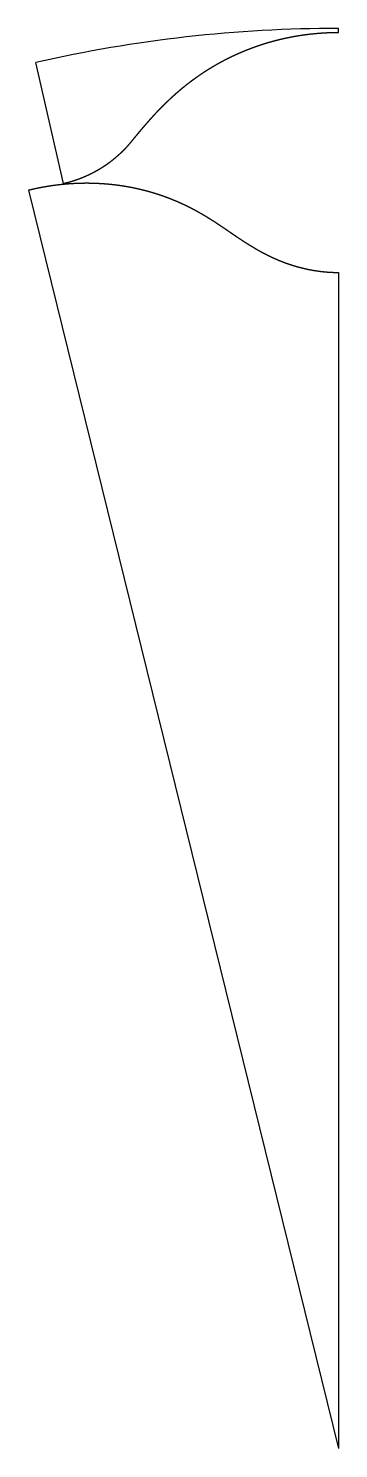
# Model space of a CAD drawing. Header units: metres. Extents: x -7.8 to 0, y 0 to 35.5.
import ezdxf

# ---------------------------------------------------------------- set-up
doc = ezdxf.new("R2010")
doc.units = ezdxf.units.M
doc.layers.add('Cycoidal Disk', color=1, linetype='Continuous')
doc.layers.add('Non-Pinwheel', color=2, linetype='Continuous')

msp = doc.modelspace()

# ---------------------------------------------------------------- linework, layer by layer
at = {"layer": 'Cycoidal Disk'}
for p in [(-7.754, 31.459), (0, 29.4)]:
    msp.add_line(p, (0, 0), dxfattribs=at)
msp.add_spline([(-7.754, 31.459), (-7.738, 31.462), (-7.729, 31.465), (-7.72, 31.467), (-7.712, 31.469), (-7.703, 31.471), (-7.694, 31.473), (-7.686, 31.475), (-7.677, 31.477), (-7.668, 31.479), (-7.66, 31.481), (-7.651, 31.483), (-7.642, 31.485), (-7.634, 31.487), (-7.625, 31.489), (-7.616, 31.491), (-7.607, 31.493), (-7.599, 31.495), (-7.59, 31.497), (-7.581, 31.498), (-7.573, 31.5), (-7.564, 31.502), (-7.555, 31.504), (-7.547, 31.506), (-7.538, 31.508), (-7.529, 31.509), (-7.52, 31.511), (-7.512, 31.513), (-7.503, 31.515), (-7.494, 31.517), (-7.486, 31.518), (-7.477, 31.52), (-7.468, 31.522), (-7.459, 31.523), (-7.451, 31.525), (-7.442, 31.527), (-7.433, 31.528), (-7.424, 31.53), (-7.416, 31.532), (-7.407, 31.533), (-7.398, 31.535), (-7.389, 31.537), (-7.381, 31.538), (-7.372, 31.54), (-7.363, 31.541), (-7.355, 31.543), (-7.346, 31.544), (-7.337, 31.546), (-7.328, 31.548), (-7.32, 31.549), (-7.311, 31.55), (-7.302, 31.552), (-7.293, 31.553), (-7.285, 31.555), (-7.276, 31.556), (-7.267, 31.558), (-7.258, 31.559), (-7.25, 31.561), (-7.241, 31.562), (-7.232, 31.563), (-7.223, 31.565), (-7.214, 31.566), (-7.206, 31.567), (-7.197, 31.569), (-7.188, 31.57), (-7.179, 31.571), (-7.171, 31.573), (-7.162, 31.574), (-7.153, 31.575), (-7.144, 31.576), (-7.136, 31.578), (-7.127, 31.579), (-7.118, 31.58), (-7.109, 31.581), (-7.101, 31.582), (-7.092, 31.583), (-7.083, 31.585), (-7.074, 31.586), (-7.066, 31.587), (-7.057, 31.588), (-7.048, 31.589), (-7.039, 31.59), (-7.031, 31.591), (-7.022, 31.592), (-7.013, 31.593), (-7.004, 31.594), (-6.996, 31.595), (-6.987, 31.596), (-6.978, 31.597), (-6.969, 31.598), (-6.961, 31.599), (-6.952, 31.6), (-6.943, 31.601), (-6.934, 31.602), (-6.926, 31.603), (-6.917, 31.604), (-6.908, 31.605), (-6.899, 31.606), (-6.891, 31.607), (-6.882, 31.608), (-6.873, 31.608), (-6.865, 31.609), (-6.856, 31.61), (-6.847, 31.611), (-6.838, 31.612), (-6.83, 31.612), (-6.821, 31.613), (-6.812, 31.614), (-6.803, 31.615), (-6.795, 31.615), (-6.786, 31.616), (-6.777, 31.617), (-6.769, 31.617), (-6.76, 31.618), (-6.751, 31.619), (-6.742, 31.619), (-6.734, 31.62), (-6.725, 31.621), (-6.716, 31.621), (-6.708, 31.622), (-6.699, 31.622), (-6.69, 31.623), (-6.682, 31.624), (-6.673, 31.624), (-6.664, 31.625), (-6.655, 31.625), (-6.647, 31.626), (-6.638, 31.626), (-6.629, 31.627), (-6.621, 31.627), (-6.612, 31.628), (-6.603, 31.628), (-6.595, 31.628), (-6.586, 31.629), (-6.577, 31.629), (-6.569, 31.63), (-6.56, 31.63), (-6.551, 31.63), (-6.543, 31.631), (-6.534, 31.631), (-6.525, 31.631), (-6.517, 31.632), (-6.508, 31.632), (-6.5, 31.632), (-6.491, 31.633), (-6.482, 31.633), (-6.474, 31.633), (-6.465, 31.633), (-6.456, 31.634), (-6.448, 31.634), (-6.439, 31.634), (-6.431, 31.634), (-6.422, 31.634), (-6.413, 31.635), (-6.405, 31.635), (-6.396, 31.635), (-6.388, 31.635), (-6.379, 31.635), (-6.37, 31.635), (-6.362, 31.635), (-6.353, 31.635), (-6.345, 31.636), (-6.336, 31.636), (-6.328, 31.636), (-6.319, 31.636), (-6.31, 31.636), (-6.302, 31.636), (-6.293, 31.636), (-6.285, 31.636), (-6.276, 31.636), (-6.268, 31.636), (-6.259, 31.636), (-6.251, 31.636), (-6.242, 31.635), (-6.234, 31.635), (-6.225, 31.635), (-6.217, 31.635), (-6.208, 31.635), (-6.2, 31.635), (-6.191, 31.635), (-6.183, 31.635), (-6.174, 31.634), (-6.166, 31.634), (-6.157, 31.634), (-6.149, 31.634), (-6.14, 31.634), (-6.132, 31.633), (-6.123, 31.633), (-6.115, 31.633), (-6.107, 31.633), (-6.098, 31.632), (-6.09, 31.632), (-6.081, 31.632), (-6.073, 31.631), (-6.064, 31.631), (-6.056, 31.631), (-6.048, 31.63), (-6.039, 31.63), (-6.031, 31.63), (-6.022, 31.629), (-6.014, 31.629), (-6.006, 31.628), (-5.997, 31.628), (-5.989, 31.628), (-5.981, 31.627), (-5.972, 31.627), (-5.964, 31.626), (-5.956, 31.626), (-5.947, 31.625), (-5.939, 31.625), (-5.931, 31.624), (-5.922, 31.624), (-5.914, 31.623), (-5.906, 31.623), (-5.897, 31.622), (-5.889, 31.622), (-5.881, 31.621), (-5.872, 31.62), (-5.864, 31.62), (-5.856, 31.619), (-5.848, 31.618), (-5.839, 31.618), (-5.831, 31.617), (-5.823, 31.617), (-5.815, 31.616), (-5.806, 31.615), (-5.798, 31.615), (-5.79, 31.614), (-5.782, 31.613), (-5.774, 31.612), (-5.765, 31.612), (-5.757, 31.611), (-5.749, 31.61), (-5.741, 31.609), (-5.733, 31.609), (-5.724, 31.608), (-5.716, 31.607), (-5.708, 31.606), (-5.7, 31.605), (-5.692, 31.604), (-5.684, 31.604), (-5.676, 31.603), (-5.667, 31.602), (-5.659, 31.601), (-5.651, 31.6), (-5.643, 31.599), (-5.635, 31.598), (-5.627, 31.597), (-5.619, 31.596), (-5.611, 31.596), (-5.603, 31.595), (-5.595, 31.594), (-5.587, 31.593), (-5.579, 31.592), (-5.571, 31.591), (-5.563, 31.59), (-5.555, 31.589), (-5.547, 31.588), (-5.539, 31.587), (-5.531, 31.586), (-5.523, 31.584), (-5.515, 31.583), (-5.507, 31.582), (-5.499, 31.581), (-5.491, 31.58), (-5.483, 31.579), (-5.475, 31.578), (-5.467, 31.577), (-5.459, 31.576), (-5.451, 31.575), (-5.443, 31.573), (-5.435, 31.572), (-5.427, 31.571), (-5.42, 31.57), (-5.412, 31.569), (-5.404, 31.567), (-5.396, 31.566), (-5.388, 31.565), (-5.38, 31.564), (-5.372, 31.563), (-5.365, 31.561), (-5.357, 31.56), (-5.349, 31.559), (-5.341, 31.557), (-5.333, 31.556), (-5.326, 31.555), (-5.318, 31.554), (-5.31, 31.552), (-5.302, 31.551), (-5.295, 31.55), (-5.287, 31.548), (-5.279, 31.547), (-5.271, 31.545), (-5.264, 31.544), (-5.256, 31.543), (-5.248, 31.541), (-5.241, 31.54), (-5.233, 31.538), (-5.225, 31.537), (-5.218, 31.536), (-5.21, 31.534), (-5.202, 31.533), (-5.195, 31.531), (-5.187, 31.53), (-5.179, 31.528), (-5.172, 31.527), (-5.164, 31.525), (-5.157, 31.524), (-5.149, 31.522), (-5.141, 31.521), (-5.134, 31.519), (-5.126, 31.518), (-5.119, 31.516), (-5.111, 31.515), (-5.104, 31.513), (-5.096, 31.511), (-5.089, 31.51), (-5.081, 31.508), (-5.074, 31.507), (-5.066, 31.505), (-5.059, 31.503), (-5.051, 31.502), (-5.044, 31.5), (-5.036, 31.498), (-5.029, 31.497), (-5.021, 31.495), (-5.014, 31.493), (-5.007, 31.492), (-4.999, 31.49), (-4.992, 31.488), (-4.984, 31.487), (-4.977, 31.485), (-4.97, 31.483), (-4.962, 31.482), (-4.955, 31.48), (-4.948, 31.478), (-4.94, 31.476), (-4.933, 31.475), (-4.926, 31.473), (-4.918, 31.471), (-4.911, 31.469), (-4.904, 31.467), (-4.897, 31.466), (-4.889, 31.464), (-4.882, 31.462), (-4.875, 31.46), (-4.868, 31.458), (-4.86, 31.456), (-4.853, 31.455), (-4.846, 31.453), (-4.839, 31.451), (-4.832, 31.449), (-4.824, 31.447), (-4.817, 31.445), (-4.81, 31.443), (-4.803, 31.441), (-4.796, 31.44), (-4.789, 31.438), (-4.782, 31.436), (-4.775, 31.434), (-4.768, 31.432), (-4.76, 31.43), (-4.753, 31.428), (-4.746, 31.426), (-4.739, 31.424), (-4.732, 31.422), (-4.725, 31.42), (-4.718, 31.418), (-4.711, 31.416), (-4.704, 31.414), (-4.697, 31.412), (-4.69, 31.41), (-4.683, 31.408), (-4.676, 31.406), (-4.669, 31.404), (-4.662, 31.402), (-4.655, 31.4), (-4.649, 31.398), (-4.642, 31.396), (-4.635, 31.394), (-4.628, 31.392), (-4.621, 31.39), (-4.614, 31.387), (-4.607, 31.385), (-4.6, 31.383), (-4.594, 31.381), (-4.587, 31.379), (-4.58, 31.377), (-4.573, 31.375), (-4.566, 31.373), (-4.56, 31.37), (-4.553, 31.368), (-4.546, 31.366), (-4.539, 31.364), (-4.533, 31.362), (-4.526, 31.36), (-4.519, 31.358), (-4.512, 31.355), (-4.506, 31.353), (-4.499, 31.351), (-4.492, 31.349), (-4.486, 31.347), (-4.479, 31.344), (-4.472, 31.342), (-4.466, 31.34), (-4.459, 31.338), (-4.452, 31.335), (-4.446, 31.333), (-4.439, 31.331), (-4.433, 31.329), (-4.426, 31.326), (-4.42, 31.324), (-4.413, 31.322), (-4.406, 31.32), (-4.4, 31.317), (-4.393, 31.315), (-4.387, 31.313), (-4.38, 31.31), (-4.374, 31.308), (-4.367, 31.306), (-4.361, 31.303), (-4.354, 31.301), (-4.348, 31.299), (-4.342, 31.297), (-4.335, 31.294), (-4.329, 31.292), (-4.322, 31.289), (-4.316, 31.287), (-4.31, 31.285), (-4.303, 31.282), (-4.297, 31.28), (-4.29, 31.278), (-4.284, 31.275), (-4.278, 31.273), (-4.271, 31.271), (-4.265, 31.268), (-4.259, 31.266), (-4.253, 31.263), (-4.246, 31.261), (-4.24, 31.259), (-4.234, 31.256), (-4.227, 31.254), (-4.221, 31.251), (-4.215, 31.249), (-4.209, 31.246), (-4.203, 31.244), (-4.196, 31.242), (-4.19, 31.239), (-4.184, 31.237), (-4.178, 31.234), (-4.172, 31.232), (-4.166, 31.229), (-4.159, 31.227), (-4.153, 31.224), (-4.147, 31.222), (-4.141, 31.219), (-4.135, 31.217), (-4.129, 31.214), (-4.123, 31.212), (-4.117, 31.209), (-4.111, 31.207), (-4.105, 31.204), (-4.099, 31.202), (-4.093, 31.199), (-4.087, 31.197), (-4.081, 31.194), (-4.075, 31.192), (-4.069, 31.189), (-4.063, 31.187), (-4.057, 31.184), (-4.051, 31.182), (-4.045, 31.179), (-4.039, 31.176), (-4.033, 31.174), (-4.027, 31.171), (-4.021, 31.169), (-4.015, 31.166), (-4.009, 31.164), (-4.003, 31.161), (-3.998, 31.159), (-3.992, 31.156), (-3.986, 31.153), (-3.98, 31.151), (-3.974, 31.148), (-3.968, 31.146), (-3.963, 31.143), (-3.957, 31.14), (-3.951, 31.138), (-3.945, 31.135), (-3.94, 31.133), (-3.934, 31.13), (-3.928, 31.127), (-3.922, 31.125), (-3.917, 31.122), (-3.911, 31.119), (-3.905, 31.117), (-3.9, 31.114), (-3.894, 31.112), (-3.888, 31.109), (-3.883, 31.106), (-3.877, 31.104), (-3.871, 31.101), (-3.866, 31.098), (-3.86, 31.096), (-3.854, 31.093), (-3.849, 31.09), (-3.843, 31.088), (-3.838, 31.085), (-3.832, 31.082), (-3.826, 31.08), (-3.821, 31.077), (-3.815, 31.074), (-3.81, 31.072), (-3.804, 31.069), (-3.799, 31.066), (-3.793, 31.064), (-3.788, 31.061), (-3.782, 31.058), (-3.777, 31.055), (-3.771, 31.053), (-3.766, 31.05), (-3.76, 31.047), (-3.755, 31.045), (-3.75, 31.042), (-3.744, 31.039), (-3.739, 31.037), (-3.733, 31.034), (-3.728, 31.031), (-3.723, 31.028), (-3.717, 31.026), (-3.712, 31.023), (-3.706, 31.02), (-3.701, 31.017), (-3.696, 31.015), (-3.69, 31.012), (-3.685, 31.009), (-3.68, 31.006), (-3.674, 31.004), (-3.669, 31.001), (-3.664, 30.998), (-3.659, 30.995), (-3.653, 30.993), (-3.648, 30.99), (-3.643, 30.987), (-3.638, 30.984), (-3.632, 30.982), (-3.627, 30.979), (-3.622, 30.976), (-3.617, 30.973), (-3.611, 30.971), (-3.606, 30.968), (-3.601, 30.965), (-3.596, 30.962), (-3.591, 30.959), (-3.586, 30.957), (-3.58, 30.954), (-3.575, 30.951), (-3.57, 30.948), (-3.565, 30.945), (-3.56, 30.943), (-3.555, 30.94), (-3.55, 30.937), (-3.544, 30.934), (-3.539, 30.931), (-3.534, 30.929), (-3.529, 30.926), (-3.524, 30.923), (-3.519, 30.92), (-3.514, 30.917), (-3.509, 30.915), (-3.504, 30.912), (-3.499, 30.909), (-3.494, 30.906), (-3.489, 30.903), (-3.484, 30.9), (-3.479, 30.898), (-3.474, 30.895), (-3.469, 30.892), (-3.464, 30.889), (-3.459, 30.886), (-3.454, 30.883), (-3.449, 30.881), (-3.444, 30.878), (-3.439, 30.875), (-3.434, 30.872), (-3.429, 30.869), (-3.424, 30.866), (-3.419, 30.864), (-3.414, 30.861), (-3.409, 30.858), (-3.405, 30.855), (-3.4, 30.852), (-3.395, 30.849), (-3.39, 30.846), (-3.385, 30.843), (-3.38, 30.841), (-3.375, 30.838), (-3.37, 30.835), (-3.366, 30.832), (-3.361, 30.829), (-3.356, 30.826), (-3.351, 30.823), (-3.346, 30.82), (-3.341, 30.818), (-3.336, 30.815), (-3.332, 30.812), (-3.327, 30.809), (-3.322, 30.806), (-3.317, 30.803), (-3.312, 30.8), (-3.308, 30.797), (-3.303, 30.794), (-3.298, 30.791), (-3.293, 30.789), (-3.289, 30.786), (-3.284, 30.783), (-3.279, 30.78), (-3.274, 30.777), (-3.269, 30.774), (-3.265, 30.771), (-3.26, 30.768), (-3.255, 30.765), (-3.25, 30.762), (-3.246, 30.759), (-3.241, 30.756), (-3.236, 30.754), (-3.232, 30.751), (-3.227, 30.748), (-3.222, 30.745), (-3.217, 30.742), (-3.213, 30.739), (-3.208, 30.736), (-3.203, 30.733), (-3.199, 30.73), (-3.194, 30.727), (-3.189, 30.724), (-3.184, 30.721), (-3.18, 30.718), (-3.175, 30.715), (-3.17, 30.712), (-3.166, 30.709), (-3.161, 30.706), (-3.156, 30.703), (-3.152, 30.7), (-3.147, 30.697), (-3.142, 30.694), (-3.138, 30.691), (-3.133, 30.688), (-3.128, 30.685), (-3.124, 30.682), (-3.119, 30.679), (-3.114, 30.676), (-3.11, 30.673), (-3.105, 30.67), (-3.1, 30.667), (-3.096, 30.664), (-3.091, 30.661), (-3.086, 30.658), (-3.082, 30.655), (-3.077, 30.652), (-3.072, 30.649), (-3.068, 30.646), (-3.063, 30.643), (-3.058, 30.64), (-3.054, 30.637), (-3.049, 30.634), (-3.045, 30.631), (-3.04, 30.628), (-3.035, 30.625), (-3.031, 30.622), (-3.026, 30.618), (-3.021, 30.615), (-3.017, 30.612), (-3.012, 30.609), (-3.007, 30.606), (-3.003, 30.603), (-2.998, 30.6), (-2.993, 30.597), (-2.989, 30.594), (-2.984, 30.591), (-2.979, 30.588), (-2.975, 30.584), (-2.97, 30.581), (-2.965, 30.578), (-2.961, 30.575), (-2.956, 30.572), (-2.951, 30.569), (-2.946, 30.566), (-2.942, 30.562), (-2.937, 30.559), (-2.932, 30.556), (-2.928, 30.553), (-2.923, 30.55), (-2.918, 30.547), (-2.914, 30.543), (-2.909, 30.54), (-2.904, 30.537), (-2.899, 30.534), (-2.895, 30.531), (-2.89, 30.527), (-2.885, 30.524), (-2.88, 30.521), (-2.876, 30.518), (-2.871, 30.515), (-2.866, 30.511), (-2.861, 30.508), (-2.857, 30.505), (-2.852, 30.502), (-2.847, 30.498), (-2.842, 30.495), (-2.837, 30.492), (-2.833, 30.489), (-2.828, 30.485), (-2.823, 30.482), (-2.818, 30.479), (-2.813, 30.475), (-2.808, 30.472), (-2.804, 30.469), (-2.799, 30.465), (-2.794, 30.462), (-2.789, 30.459), (-2.784, 30.455), (-2.779, 30.452), (-2.774, 30.449), (-2.769, 30.445), (-2.764, 30.442), (-2.759, 30.439), (-2.754, 30.435), (-2.749, 30.432), (-2.745, 30.429), (-2.74, 30.425), (-2.735, 30.422), (-2.73, 30.418), (-2.725, 30.415), (-2.719, 30.411), (-2.714, 30.408), (-2.709, 30.404), (-2.704, 30.401), (-2.699, 30.398), (-2.694, 30.394), (-2.689, 30.391), (-2.684, 30.387), (-2.679, 30.384), (-2.674, 30.38), (-2.668, 30.377), (-2.663, 30.373), (-2.658, 30.369), (-2.653, 30.366), (-2.648, 30.362), (-2.642, 30.359), (-2.637, 30.355), (-2.632, 30.352), (-2.627, 30.348), (-2.621, 30.344), (-2.616, 30.341), (-2.611, 30.337), (-2.605, 30.334), (-2.6, 30.33), (-2.595, 30.326), (-2.589, 30.323), (-2.584, 30.319), (-2.578, 30.315), (-2.573, 30.312), (-2.567, 30.308), (-2.562, 30.304), (-2.556, 30.3), (-2.551, 30.297), (-2.545, 30.293), (-2.54, 30.289), (-2.534, 30.285), (-2.528, 30.282), (-2.523, 30.278), (-2.517, 30.274), (-2.511, 30.27), (-2.506, 30.266), (-2.5, 30.262), (-2.494, 30.259), (-2.488, 30.255), (-2.483, 30.251), (-2.477, 30.247), (-2.471, 30.243), (-2.465, 30.239), (-2.459, 30.235), (-2.453, 30.231), (-2.447, 30.227), (-2.441, 30.223), (-2.435, 30.219), (-2.429, 30.215), (-2.423, 30.211), (-2.417, 30.207), (-2.411, 30.203), (-2.405, 30.199), (-2.398, 30.195), (-2.392, 30.191), (-2.386, 30.187), (-2.38, 30.183), (-2.373, 30.179), (-2.367, 30.175), (-2.361, 30.171), (-2.354, 30.166), (-2.348, 30.162), (-2.341, 30.158), (-2.335, 30.154), (-2.328, 30.15), (-2.322, 30.145), (-2.315, 30.141), (-2.308, 30.137), (-2.302, 30.133), (-2.295, 30.128), (-2.288, 30.124), (-2.281, 30.12), (-2.274, 30.116), (-2.267, 30.111), (-2.261, 30.107), (-2.254, 30.103), (-2.247, 30.098), (-2.24, 30.094), (-2.232, 30.089), (-2.225, 30.085), (-2.218, 30.08), (-2.211, 30.076), (-2.204, 30.072), (-2.196, 30.067), (-2.189, 30.063), (-2.182, 30.058), (-2.174, 30.054), (-2.167, 30.049), (-2.159, 30.045), (-2.152, 30.04), (-2.144, 30.035), (-2.136, 30.031), (-2.129, 30.026), (-2.121, 30.022), (-2.113, 30.017), (-2.105, 30.012), (-2.097, 30.008), (-2.089, 30.003), (-2.081, 29.998), (-2.073, 29.994), (-2.065, 29.989), (-2.057, 29.984), (-2.048, 29.979), (-2.04, 29.975), (-2.032, 29.97), (-2.023, 29.965), (-2.015, 29.96), (-2.006, 29.955), (-1.998, 29.951), (-1.989, 29.946), (-1.981, 29.941), (-1.976, 29.938), (-1.972, 29.936), (-1.967, 29.934), (-1.963, 29.931), (-1.958, 29.929), (-1.954, 29.926), (-1.95, 29.924), (-1.945, 29.921), (-1.941, 29.919), (-1.936, 29.916), (-1.932, 29.914), (-1.927, 29.911), (-1.922, 29.909), (-1.918, 29.907), (-1.913, 29.904), (-1.909, 29.902), (-1.904, 29.899), (-1.899, 29.897), (-1.895, 29.894), (-1.89, 29.892), (-1.885, 29.889), (-1.881, 29.887), (-1.876, 29.884), (-1.871, 29.882), (-1.866, 29.879), (-1.862, 29.877), (-1.857, 29.874), (-1.852, 29.872), (-1.847, 29.869), (-1.842, 29.867), (-1.838, 29.864), (-1.833, 29.862), (-1.828, 29.859), (-1.823, 29.857), (-1.818, 29.854), (-1.813, 29.852), (-1.808, 29.849), (-1.803, 29.847), (-1.798, 29.844), (-1.793, 29.842), (-1.788, 29.839), (-1.783, 29.836), (-1.778, 29.834), (-1.773, 29.831), (-1.768, 29.829), (-1.763, 29.826), (-1.757, 29.824), (-1.752, 29.821), (-1.747, 29.819), (-1.742, 29.816), (-1.737, 29.814), (-1.731, 29.811), (-1.726, 29.809), (-1.721, 29.806), (-1.716, 29.803), (-1.71, 29.801), (-1.705, 29.798), (-1.7, 29.796), (-1.694, 29.793), (-1.689, 29.791), (-1.683, 29.788), (-1.678, 29.786), (-1.672, 29.783), (-1.667, 29.78), (-1.662, 29.778), (-1.656, 29.775), (-1.65, 29.773), (-1.645, 29.77), (-1.639, 29.768), (-1.634, 29.765), (-1.628, 29.763), (-1.623, 29.76), (-1.617, 29.757), (-1.611, 29.755), (-1.606, 29.752), (-1.6, 29.75), (-1.594, 29.747), (-1.588, 29.745), (-1.583, 29.742), (-1.577, 29.74), (-1.571, 29.737), (-1.565, 29.735), (-1.559, 29.732), (-1.553, 29.729), (-1.547, 29.727), (-1.542, 29.724), (-1.536, 29.722), (-1.53, 29.719), (-1.524, 29.717), (-1.518, 29.714), (-1.512, 29.712), (-1.506, 29.709), (-1.499, 29.707), (-1.493, 29.704), (-1.487, 29.701), (-1.481, 29.699), (-1.475, 29.696), (-1.469, 29.694), (-1.463, 29.691), (-1.456, 29.689), (-1.45, 29.686), (-1.444, 29.684), (-1.438, 29.681), (-1.431, 29.679), (-1.425, 29.676), (-1.419, 29.674), (-1.412, 29.671), (-1.406, 29.669), (-1.399, 29.666), (-1.393, 29.664), (-1.387, 29.661), (-1.38, 29.659), (-1.374, 29.656), (-1.367, 29.654), (-1.36, 29.651), (-1.354, 29.649), (-1.347, 29.647), (-1.341, 29.644), (-1.334, 29.642), (-1.327, 29.639), (-1.321, 29.637), (-1.314, 29.634), (-1.307, 29.632), (-1.3, 29.629), (-1.294, 29.627), (-1.287, 29.625), (-1.28, 29.622), (-1.273, 29.62), (-1.266, 29.617), (-1.26, 29.615), (-1.253, 29.613), (-1.246, 29.61), (-1.239, 29.608), (-1.232, 29.605), (-1.225, 29.603), (-1.218, 29.601), (-1.211, 29.598), (-1.204, 29.596), (-1.197, 29.594), (-1.189, 29.591), (-1.182, 29.589), (-1.175, 29.587), (-1.168, 29.584), (-1.161, 29.582), (-1.154, 29.58), (-1.146, 29.578), (-1.139, 29.575), (-1.132, 29.573), (-1.124, 29.571), (-1.117, 29.569), (-1.11, 29.566), (-1.102, 29.564), (-1.095, 29.562), (-1.088, 29.56), (-1.08, 29.557), (-1.073, 29.555), (-1.065, 29.553), (-1.058, 29.551), (-1.05, 29.549), (-1.043, 29.547), (-1.035, 29.544), (-1.027, 29.542), (-1.02, 29.54), (-1.012, 29.538), (-1.005, 29.536), (-0.997, 29.534), (-0.989, 29.532), (-0.981, 29.53), (-0.974, 29.528), (-0.966, 29.526), (-0.958, 29.524), (-0.95, 29.522), (-0.942, 29.52), (-0.935, 29.518), (-0.927, 29.516), (-0.919, 29.514), (-0.911, 29.512), (-0.903, 29.51), (-0.895, 29.508), (-0.887, 29.506), (-0.879, 29.504), (-0.871, 29.502), (-0.863, 29.5), (-0.855, 29.498), (-0.847, 29.496), (-0.839, 29.495), (-0.831, 29.493), (-0.823, 29.491), (-0.814, 29.489), (-0.806, 29.487), (-0.798, 29.486), (-0.79, 29.484), (-0.782, 29.482), (-0.773, 29.48), (-0.765, 29.479), (-0.757, 29.477), (-0.749, 29.475), (-0.74, 29.474), (-0.732, 29.472), (-0.724, 29.47), (-0.715, 29.469), (-0.707, 29.467), (-0.698, 29.465), (-0.69, 29.464), (-0.682, 29.462), (-0.673, 29.461), (-0.665, 29.459), (-0.656, 29.458), (-0.648, 29.456), (-0.639, 29.455), (-0.631, 29.453), (-0.622, 29.452), (-0.613, 29.45), (-0.605, 29.449), (-0.596, 29.448), (-0.588, 29.446), (-0.579, 29.445), (-0.57, 29.444), (-0.562, 29.442), (-0.553, 29.441), (-0.544, 29.44), (-0.536, 29.438), (-0.527, 29.437), (-0.518, 29.436), (-0.509, 29.435), (-0.501, 29.434), (-0.492, 29.432), (-0.483, 29.431), (-0.474, 29.43), (-0.466, 29.429), (-0.457, 29.428), (-0.448, 29.427), (-0.439, 29.426), (-0.43, 29.425), (-0.421, 29.424), (-0.412, 29.423), (-0.404, 29.422), (-0.395, 29.421), (-0.386, 29.42), (-0.377, 29.419), (-0.368, 29.418), (-0.359, 29.417), (-0.35, 29.416), (-0.341, 29.416), (-0.332, 29.415), (-0.323, 29.414), (-0.314, 29.413), (-0.305, 29.412), (-0.296, 29.412), (-0.287, 29.411), (-0.278, 29.41), (-0.269, 29.41), (-0.26, 29.409), (-0.251, 29.408), (-0.242, 29.408), (-0.233, 29.407), (-0.224, 29.407), (-0.215, 29.406), (-0.206, 29.406), (-0.196, 29.405), (-0.187, 29.405), (-0.178, 29.404), (-0.169, 29.404), (-0.16, 29.403), (-0.151, 29.403), (-0.142, 29.403), (-0.133, 29.402), (-0.124, 29.402), (-0.114, 29.402), (-0.105, 29.401), (-0.096, 29.401), (-0.087, 29.401), (-0.078, 29.401), (-0.069, 29.401), (-0.06, 29.4), (-0.051, 29.4), (-0.041, 29.4), (-0.032, 29.4), (-0.023, 29.4), (-0.014, 29.4), (0, 29.4)], degree=3, dxfattribs=at)
at = {"layer": 'Non-Pinwheel'}
for p, q in [((0, 35.4), (0, 35.5)), ((-6.876, 31.625), (-7.566, 34.648))]:
    msp.add_line(p, q, dxfattribs=at)
msp.add_arc((0, 1.5), 34, 90, 102.8571, dxfattribs=at)
msp.add_spline([(-6.876, 31.625), (-6.866, 31.628), (-6.861, 31.629), (-6.856, 31.63), (-6.85, 31.631), (-6.845, 31.632), (-6.84, 31.634), (-6.835, 31.635), (-6.83, 31.636), (-6.825, 31.637), (-6.82, 31.639), (-6.815, 31.64), (-6.81, 31.641), (-6.805, 31.642), (-6.8, 31.644), (-6.795, 31.645), (-6.79, 31.646), (-6.785, 31.648), (-6.78, 31.649), (-6.775, 31.65), (-6.77, 31.652), (-6.765, 31.653), (-6.76, 31.654), (-6.755, 31.656), (-6.75, 31.657), (-6.745, 31.658), (-6.74, 31.66), (-6.735, 31.661), (-6.73, 31.662), (-6.725, 31.664), (-6.72, 31.665), (-6.715, 31.667), (-6.71, 31.668), (-6.705, 31.67), (-6.7, 31.671), (-6.695, 31.672), (-6.69, 31.674), (-6.685, 31.675), (-6.68, 31.677), (-6.675, 31.678), (-6.67, 31.68), (-6.665, 31.681), (-6.66, 31.683), (-6.655, 31.684), (-6.65, 31.686), (-6.645, 31.687), (-6.64, 31.689), (-6.635, 31.69), (-6.63, 31.692), (-6.626, 31.694), (-6.621, 31.695), (-6.616, 31.697), (-6.611, 31.698), (-6.606, 31.7), (-6.601, 31.701), (-6.596, 31.703), (-6.591, 31.705), (-6.587, 31.706), (-6.582, 31.708), (-6.577, 31.709), (-6.572, 31.711), (-6.567, 31.713), (-6.562, 31.714), (-6.558, 31.716), (-6.553, 31.718), (-6.548, 31.719), (-6.543, 31.721), (-6.538, 31.723), (-6.534, 31.724), (-6.529, 31.726), (-6.524, 31.728), (-6.519, 31.73), (-6.514, 31.731), (-6.51, 31.733), (-6.505, 31.735), (-6.5, 31.736), (-6.496, 31.738), (-6.491, 31.74), (-6.486, 31.742), (-6.481, 31.743), (-6.477, 31.745), (-6.472, 31.747), (-6.467, 31.749), (-6.463, 31.75), (-6.458, 31.752), (-6.451, 31.755), (-6.444, 31.758), (-6.437, 31.76), (-6.43, 31.763), (-6.423, 31.766), (-6.416, 31.769), (-6.409, 31.771), (-6.402, 31.774), (-6.396, 31.777), (-6.389, 31.78), (-6.382, 31.782), (-6.375, 31.785), (-6.368, 31.788), (-6.362, 31.791), (-6.355, 31.794), (-6.348, 31.797), (-6.341, 31.8), (-6.335, 31.802), (-6.328, 31.805), (-6.321, 31.808), (-6.315, 31.811), (-6.308, 31.814), (-6.302, 31.817), (-6.295, 31.82), (-6.289, 31.823), (-6.282, 31.826), (-6.276, 31.829), (-6.269, 31.832), (-6.263, 31.835), (-6.256, 31.838), (-6.25, 31.841), (-6.243, 31.844), (-6.237, 31.847), (-6.231, 31.85), (-6.224, 31.853), (-6.218, 31.856), (-6.212, 31.859), (-6.205, 31.862), (-6.199, 31.865), (-6.193, 31.868), (-6.187, 31.871), (-6.181, 31.874), (-6.174, 31.877), (-6.168, 31.88), (-6.162, 31.883), (-6.156, 31.887), (-6.15, 31.89), (-6.144, 31.893), (-6.138, 31.896), (-6.132, 31.899), (-6.126, 31.902), (-6.12, 31.905), (-6.114, 31.908), (-6.108, 31.912), (-6.102, 31.915), (-6.097, 31.918), (-6.091, 31.921), (-6.085, 31.924), (-6.079, 31.927), (-6.073, 31.93), (-6.068, 31.934), (-6.062, 31.937), (-6.056, 31.94), (-6.05, 31.943), (-6.045, 31.946), (-6.039, 31.949), (-6.034, 31.953), (-6.028, 31.956), (-6.022, 31.959), (-6.017, 31.962), (-6.011, 31.965), (-6.006, 31.969), (-6, 31.972), (-5.995, 31.975), (-5.99, 31.978), (-5.984, 31.981), (-5.979, 31.985), (-5.973, 31.988), (-5.968, 31.991), (-5.963, 31.994), (-5.958, 31.997), (-5.952, 32), (-5.947, 32.004), (-5.942, 32.007), (-5.937, 32.01), (-5.932, 32.013), (-5.926, 32.016), (-5.921, 32.02), (-5.916, 32.023), (-5.911, 32.026), (-5.906, 32.029), (-5.901, 32.032), (-5.896, 32.036), (-5.891, 32.039), (-5.886, 32.042), (-5.881, 32.045), (-5.876, 32.048), (-5.872, 32.051), (-5.867, 32.055), (-5.862, 32.058), (-5.857, 32.061), (-5.852, 32.064), (-5.848, 32.067), (-5.843, 32.07), (-5.838, 32.074), (-5.833, 32.077), (-5.829, 32.08), (-5.824, 32.083), (-5.819, 32.086), (-5.815, 32.089), (-5.81, 32.092), (-5.806, 32.096), (-5.801, 32.099), (-5.797, 32.102), (-5.792, 32.105), (-5.788, 32.108), (-5.783, 32.111), (-5.779, 32.114), (-5.775, 32.117), (-5.77, 32.12), (-5.766, 32.124), (-5.762, 32.127), (-5.757, 32.13), (-5.753, 32.133), (-5.749, 32.136), (-5.744, 32.139), (-5.74, 32.142), (-5.736, 32.145), (-5.732, 32.148), (-5.728, 32.151), (-5.724, 32.154), (-5.72, 32.157), (-5.715, 32.16), (-5.711, 32.163), (-5.707, 32.166), (-5.703, 32.169), (-5.697, 32.174), (-5.691, 32.178), (-5.686, 32.183), (-5.68, 32.187), (-5.674, 32.192), (-5.668, 32.196), (-5.663, 32.2), (-5.657, 32.205), (-5.651, 32.209), (-5.646, 32.214), (-5.64, 32.218), (-5.635, 32.222), (-5.629, 32.227), (-5.624, 32.231), (-5.619, 32.235), (-5.614, 32.239), (-5.608, 32.244), (-5.603, 32.248), (-5.598, 32.252), (-5.593, 32.256), (-5.588, 32.261), (-5.583, 32.265), (-5.578, 32.269), (-5.573, 32.273), (-5.568, 32.277), (-5.563, 32.281), (-5.558, 32.285), (-5.554, 32.289), (-5.549, 32.293), (-5.544, 32.297), (-5.54, 32.301), (-5.535, 32.305), (-5.531, 32.309), (-5.526, 32.313), (-5.522, 32.317), (-5.517, 32.321), (-5.513, 32.325), (-5.509, 32.328), (-5.504, 32.332), (-5.5, 32.336), (-5.496, 32.34), (-5.492, 32.344), (-5.487, 32.347), (-5.483, 32.351), (-5.479, 32.355), (-5.475, 32.358), (-5.471, 32.362), (-5.467, 32.366), (-5.463, 32.369), (-5.46, 32.373), (-5.456, 32.376), (-5.452, 32.38), (-5.448, 32.384), (-5.444, 32.387), (-5.441, 32.39), (-5.437, 32.394), (-5.432, 32.399), (-5.426, 32.404), (-5.421, 32.409), (-5.416, 32.414), (-5.411, 32.419), (-5.406, 32.424), (-5.401, 32.429), (-5.396, 32.434), (-5.391, 32.438), (-5.386, 32.443), (-5.381, 32.448), (-5.377, 32.452), (-5.372, 32.457), (-5.368, 32.461), (-5.363, 32.466), (-5.359, 32.47), (-5.355, 32.475), (-5.351, 32.479), (-5.346, 32.483), (-5.342, 32.487), (-5.338, 32.492), (-5.334, 32.496), (-5.33, 32.5), (-5.327, 32.504), (-5.323, 32.508), (-5.319, 32.512), (-5.315, 32.515), (-5.312, 32.519), (-5.308, 32.523), (-5.305, 32.527), (-5.301, 32.53), (-5.296, 32.536), (-5.291, 32.541), (-5.287, 32.546), (-5.282, 32.551), (-5.277, 32.556), (-5.273, 32.561), (-5.268, 32.566), (-5.264, 32.571), (-5.26, 32.575), (-5.256, 32.58), (-5.252, 32.584), (-5.248, 32.589), (-5.245, 32.593), (-5.241, 32.597), (-5.237, 32.601), (-5.234, 32.605), (-5.231, 32.609), (-5.226, 32.614), (-5.221, 32.619), (-5.217, 32.624), (-5.213, 32.629), (-5.209, 32.634), (-5.205, 32.639), (-5.201, 32.643), (-5.198, 32.647), (-5.194, 32.651), (-5.19, 32.657), (-5.185, 32.662), (-5.181, 32.667), (-5.178, 32.671), (-5.174, 32.675), (-5.17, 32.68), (-5.166, 32.685), (-5.162, 32.69), (-5.158, 32.695), (-5.153, 32.701), (-5.148, 32.707), (-5.142, 32.714), (-5.137, 32.721), (-5.131, 32.728), (-5.125, 32.735), (-5.12, 32.742), (-5.114, 32.749), (-5.109, 32.755), (-5.103, 32.762), (-5.098, 32.769), (-5.092, 32.776), (-5.087, 32.782), (-5.082, 32.789), (-5.076, 32.795), (-5.071, 32.802), (-5.065, 32.809), (-5.06, 32.815), (-5.055, 32.822), (-5.049, 32.828), (-5.044, 32.835), (-5.039, 32.841), (-5.033, 32.847), (-5.028, 32.854), (-5.023, 32.86), (-5.017, 32.867), (-5.012, 32.873), (-5.007, 32.879), (-5.002, 32.886), (-4.997, 32.892), (-4.991, 32.898), (-4.986, 32.904), (-4.981, 32.911), (-4.976, 32.917), (-4.971, 32.923), (-4.965, 32.929), (-4.96, 32.935), (-4.955, 32.941), (-4.95, 32.947), (-4.945, 32.953), (-4.94, 32.959), (-4.935, 32.966), (-4.93, 32.972), (-4.925, 32.978), (-4.92, 32.983), (-4.915, 32.989), (-4.91, 32.995), (-4.905, 33.001), (-4.9, 33.007), (-4.895, 33.013), (-4.89, 33.019), (-4.885, 33.025), (-4.88, 33.031), (-4.875, 33.036), (-4.87, 33.042), (-4.865, 33.048), (-4.86, 33.054), (-4.855, 33.06), (-4.85, 33.065), (-4.845, 33.071), (-4.84, 33.077), (-4.835, 33.082), (-4.83, 33.088), (-4.825, 33.094), (-4.821, 33.099), (-4.816, 33.105), (-4.811, 33.11), (-4.806, 33.116), (-4.801, 33.122), (-4.796, 33.127), (-4.791, 33.133), (-4.787, 33.138), (-4.782, 33.144), (-4.777, 33.149), (-4.772, 33.155), (-4.767, 33.16), (-4.763, 33.166), (-4.758, 33.171), (-4.753, 33.177), (-4.748, 33.182), (-4.743, 33.187), (-4.739, 33.193), (-4.734, 33.198), (-4.729, 33.203), (-4.724, 33.209), (-4.72, 33.214), (-4.715, 33.219), (-4.71, 33.225), (-4.705, 33.23), (-4.701, 33.235), (-4.696, 33.241), (-4.691, 33.246), (-4.687, 33.251), (-4.682, 33.256), (-4.677, 33.262), (-4.672, 33.267), (-4.668, 33.272), (-4.663, 33.277), (-4.658, 33.282), (-4.654, 33.288), (-4.649, 33.293), (-4.644, 33.298), (-4.64, 33.303), (-4.635, 33.308), (-4.63, 33.313), (-4.626, 33.318), (-4.621, 33.323), (-4.616, 33.328), (-4.612, 33.334), (-4.607, 33.339), (-4.602, 33.344), (-4.598, 33.349), (-4.593, 33.354), (-4.588, 33.359), (-4.584, 33.364), (-4.579, 33.369), (-4.574, 33.374), (-4.57, 33.379), (-4.565, 33.384), (-4.56, 33.389), (-4.556, 33.394), (-4.551, 33.398), (-4.546, 33.403), (-4.542, 33.408), (-4.537, 33.413), (-4.533, 33.418), (-4.528, 33.423), (-4.523, 33.428), (-4.519, 33.433), (-4.514, 33.438), (-4.509, 33.442), (-4.505, 33.447), (-4.5, 33.452), (-4.496, 33.457), (-4.491, 33.462), (-4.486, 33.467), (-4.482, 33.471), (-4.477, 33.476), (-4.472, 33.481), (-4.468, 33.486), (-4.463, 33.491), (-4.459, 33.495), (-4.454, 33.5), (-4.449, 33.505), (-4.445, 33.509), (-4.44, 33.514), (-4.435, 33.519), (-4.431, 33.524), (-4.426, 33.528), (-4.422, 33.533), (-4.417, 33.538), (-4.412, 33.542), (-4.408, 33.547), (-4.403, 33.552), (-4.398, 33.556), (-4.394, 33.561), (-4.389, 33.566), (-4.385, 33.57), (-4.38, 33.575), (-4.375, 33.58), (-4.371, 33.584), (-4.366, 33.589), (-4.361, 33.593), (-4.357, 33.598), (-4.352, 33.603), (-4.348, 33.607), (-4.343, 33.612), (-4.338, 33.616), (-4.334, 33.621), (-4.329, 33.625), (-4.324, 33.63), (-4.32, 33.635), (-4.315, 33.639), (-4.31, 33.644), (-4.306, 33.648), (-4.301, 33.653), (-4.296, 33.657), (-4.292, 33.662), (-4.287, 33.666), (-4.283, 33.671), (-4.278, 33.675), (-4.273, 33.68), (-4.269, 33.684), (-4.264, 33.689), (-4.259, 33.693), (-4.254, 33.698), (-4.25, 33.702), (-4.245, 33.706), (-4.24, 33.711), (-4.236, 33.715), (-4.231, 33.72), (-4.226, 33.724), (-4.222, 33.729), (-4.217, 33.733), (-4.212, 33.737), (-4.208, 33.742), (-4.203, 33.746), (-4.198, 33.751), (-4.194, 33.755), (-4.189, 33.759), (-4.184, 33.764), (-4.179, 33.768), (-4.175, 33.772), (-4.17, 33.777), (-4.165, 33.781), (-4.16, 33.785), (-4.156, 33.79), (-4.151, 33.794), (-4.146, 33.798), (-4.142, 33.803), (-4.137, 33.807), (-4.132, 33.811), (-4.127, 33.816), (-4.123, 33.82), (-4.118, 33.824), (-4.113, 33.829), (-4.108, 33.833), (-4.103, 33.837), (-4.099, 33.841), (-4.094, 33.846), (-4.089, 33.85), (-4.084, 33.854), (-4.08, 33.859), (-4.075, 33.863), (-4.07, 33.867), (-4.065, 33.871), (-4.06, 33.875), (-4.056, 33.88), (-4.051, 33.884), (-4.046, 33.888), (-4.041, 33.892), (-4.036, 33.897), (-4.031, 33.901), (-4.027, 33.905), (-4.022, 33.909), (-4.017, 33.913), (-4.012, 33.918), (-4.007, 33.922), (-4.002, 33.926), (-3.997, 33.93), (-3.993, 33.934), (-3.988, 33.939), (-3.983, 33.943), (-3.978, 33.947), (-3.973, 33.951), (-3.968, 33.955), (-3.963, 33.959), (-3.958, 33.963), (-3.954, 33.968), (-3.949, 33.972), (-3.944, 33.976), (-3.939, 33.98), (-3.934, 33.984), (-3.929, 33.988), (-3.924, 33.992), (-3.919, 33.996), (-3.914, 34.001), (-3.909, 34.005), (-3.904, 34.009), (-3.899, 34.013), (-3.894, 34.017), (-3.889, 34.021), (-3.884, 34.025), (-3.879, 34.029), (-3.874, 34.033), (-3.869, 34.037), (-3.864, 34.041), (-3.859, 34.045), (-3.854, 34.049), (-3.849, 34.053), (-3.844, 34.058), (-3.839, 34.062), (-3.834, 34.066), (-3.829, 34.07), (-3.824, 34.074), (-3.819, 34.078), (-3.814, 34.082), (-3.809, 34.086), (-3.804, 34.09), (-3.799, 34.094), (-3.794, 34.098), (-3.789, 34.102), (-3.784, 34.106), (-3.779, 34.11), (-3.774, 34.114), (-3.769, 34.118), (-3.763, 34.122), (-3.758, 34.126), (-3.753, 34.13), (-3.748, 34.134), (-3.743, 34.137), (-3.738, 34.141), (-3.733, 34.145), (-3.728, 34.149), (-3.722, 34.153), (-3.717, 34.157), (-3.712, 34.161), (-3.707, 34.165), (-3.702, 34.169), (-3.697, 34.173), (-3.691, 34.177), (-3.686, 34.181), (-3.681, 34.185), (-3.676, 34.189), (-3.671, 34.192), (-3.665, 34.196), (-3.66, 34.2), (-3.655, 34.204), (-3.65, 34.208), (-3.644, 34.212), (-3.639, 34.216), (-3.634, 34.22), (-3.629, 34.224), (-3.623, 34.227), (-3.618, 34.231), (-3.613, 34.235), (-3.608, 34.239), (-3.602, 34.243), (-3.597, 34.247), (-3.592, 34.251), (-3.586, 34.254), (-3.581, 34.258), (-3.576, 34.262), (-3.57, 34.266), (-3.565, 34.27), (-3.56, 34.273), (-3.554, 34.277), (-3.549, 34.281), (-3.544, 34.285), (-3.538, 34.289), (-3.533, 34.292), (-3.527, 34.296), (-3.522, 34.3), (-3.517, 34.304), (-3.511, 34.308), (-3.506, 34.311), (-3.501, 34.315), (-3.495, 34.319), (-3.49, 34.323), (-3.484, 34.326), (-3.479, 34.33), (-3.473, 34.334), (-3.468, 34.338), (-3.462, 34.341), (-3.457, 34.345), (-3.451, 34.349), (-3.446, 34.353), (-3.441, 34.356), (-3.435, 34.36), (-3.43, 34.364), (-3.424, 34.367), (-3.419, 34.371), (-3.413, 34.375), (-3.407, 34.379), (-3.402, 34.382), (-3.396, 34.386), (-3.391, 34.39), (-3.385, 34.393), (-3.38, 34.397), (-3.374, 34.401), (-3.369, 34.404), (-3.363, 34.408), (-3.357, 34.412), (-3.352, 34.415), (-3.346, 34.419), (-3.341, 34.423), (-3.335, 34.426), (-3.329, 34.43), (-3.324, 34.433), (-3.318, 34.437), (-3.312, 34.441), (-3.307, 34.444), (-3.301, 34.448), (-3.296, 34.452), (-3.29, 34.455), (-3.284, 34.459), (-3.278, 34.462), (-3.273, 34.466), (-3.267, 34.47), (-3.261, 34.473), (-3.256, 34.477), (-3.25, 34.48), (-3.244, 34.484), (-3.239, 34.487), (-3.233, 34.491), (-3.227, 34.494), (-3.221, 34.498), (-3.216, 34.502), (-3.21, 34.505), (-3.204, 34.509), (-3.198, 34.512), (-3.192, 34.516), (-3.187, 34.519), (-3.181, 34.523), (-3.175, 34.526), (-3.169, 34.53), (-3.163, 34.533), (-3.158, 34.537), (-3.152, 34.54), (-3.146, 34.544), (-3.14, 34.547), (-3.134, 34.551), (-3.128, 34.554), (-3.122, 34.558), (-3.117, 34.561), (-3.111, 34.565), (-3.105, 34.568), (-3.099, 34.571), (-3.093, 34.575), (-3.087, 34.578), (-3.081, 34.582), (-3.075, 34.585), (-3.069, 34.589), (-3.063, 34.592), (-3.057, 34.595), (-3.051, 34.599), (-3.045, 34.602), (-3.039, 34.606), (-3.033, 34.609), (-3.028, 34.612), (-3.022, 34.616), (-3.016, 34.619), (-3.01, 34.622), (-3.003, 34.626), (-2.997, 34.629), (-2.991, 34.633), (-2.985, 34.636), (-2.979, 34.639), (-2.973, 34.643), (-2.967, 34.646), (-2.961, 34.649), (-2.955, 34.653), (-2.949, 34.656), (-2.943, 34.659), (-2.937, 34.663), (-2.931, 34.666), (-2.925, 34.669), (-2.919, 34.672), (-2.912, 34.676), (-2.906, 34.679), (-2.9, 34.682), (-2.894, 34.686), (-2.888, 34.689), (-2.882, 34.692), (-2.876, 34.695), (-2.869, 34.699), (-2.863, 34.702), (-2.857, 34.705), (-2.851, 34.708), (-2.845, 34.711), (-2.838, 34.715), (-2.832, 34.718), (-2.826, 34.721), (-2.82, 34.724), (-2.814, 34.728), (-2.807, 34.731), (-2.801, 34.734), (-2.795, 34.737), (-2.789, 34.74), (-2.782, 34.743), (-2.776, 34.747), (-2.77, 34.75), (-2.763, 34.753), (-2.757, 34.756), (-2.751, 34.759), (-2.745, 34.762), (-2.738, 34.765), (-2.732, 34.769), (-2.726, 34.772), (-2.719, 34.775), (-2.713, 34.778), (-2.707, 34.781), (-2.7, 34.784), (-2.694, 34.787), (-2.687, 34.79), (-2.681, 34.793), (-2.675, 34.796), (-2.668, 34.799), (-2.662, 34.803), (-2.656, 34.806), (-2.649, 34.809), (-2.643, 34.812), (-2.636, 34.815), (-2.63, 34.818), (-2.623, 34.821), (-2.617, 34.824), (-2.611, 34.827), (-2.604, 34.83), (-2.598, 34.833), (-2.591, 34.836), (-2.585, 34.839), (-2.578, 34.842), (-2.572, 34.845), (-2.565, 34.848), (-2.559, 34.851), (-2.552, 34.854), (-2.546, 34.857), (-2.539, 34.859), (-2.533, 34.862), (-2.526, 34.865), (-2.519, 34.868), (-2.513, 34.871), (-2.506, 34.874), (-2.5, 34.877), (-2.493, 34.88), (-2.487, 34.883), (-2.48, 34.886), (-2.473, 34.889), (-2.467, 34.891), (-2.46, 34.894), (-2.454, 34.897), (-2.447, 34.9), (-2.44, 34.903), (-2.434, 34.906), (-2.427, 34.909), (-2.42, 34.911), (-2.414, 34.914), (-2.407, 34.917), (-2.4, 34.92), (-2.394, 34.923), (-2.387, 34.925), (-2.38, 34.928), (-2.374, 34.931), (-2.367, 34.934), (-2.36, 34.936), (-2.354, 34.939), (-2.347, 34.942), (-2.34, 34.945), (-2.333, 34.947), (-2.327, 34.95), (-2.32, 34.953), (-2.313, 34.956), (-2.306, 34.958), (-2.3, 34.961), (-2.293, 34.964), (-2.286, 34.966), (-2.279, 34.969), (-2.273, 34.972), (-2.266, 34.974), (-2.259, 34.977), (-2.252, 34.98), (-2.245, 34.982), (-2.238, 34.985), (-2.232, 34.988), (-2.225, 34.99), (-2.218, 34.993), (-2.211, 34.996), (-2.204, 34.998), (-2.197, 35.001), (-2.191, 35.003), (-2.184, 35.006), (-2.177, 35.009), (-2.17, 35.011), (-2.163, 35.014), (-2.156, 35.016), (-2.149, 35.019), (-2.142, 35.021), (-2.135, 35.024), (-2.128, 35.026), (-2.122, 35.029), (-2.115, 35.031), (-2.108, 35.034), (-2.101, 35.036), (-2.094, 35.039), (-2.087, 35.041), (-2.08, 35.044), (-2.073, 35.046), (-2.066, 35.049), (-2.059, 35.051), (-2.052, 35.054), (-2.045, 35.056), (-2.038, 35.059), (-2.031, 35.061), (-2.024, 35.063), (-2.017, 35.066), (-2.01, 35.068), (-2.003, 35.071), (-1.996, 35.073), (-1.989, 35.075), (-1.982, 35.078), (-1.975, 35.08), (-1.968, 35.082), (-1.961, 35.085), (-1.953, 35.087), (-1.946, 35.089), (-1.939, 35.092), (-1.932, 35.094), (-1.925, 35.096), (-1.918, 35.099), (-1.911, 35.101), (-1.904, 35.103), (-1.897, 35.106), (-1.89, 35.108), (-1.882, 35.11), (-1.875, 35.112), (-1.868, 35.115), (-1.861, 35.117), (-1.854, 35.119), (-1.847, 35.121), (-1.84, 35.124), (-1.832, 35.126), (-1.825, 35.128), (-1.818, 35.13), (-1.811, 35.132), (-1.804, 35.135), (-1.797, 35.137), (-1.789, 35.139), (-1.782, 35.141), (-1.775, 35.143), (-1.768, 35.145), (-1.761, 35.147), (-1.753, 35.15), (-1.746, 35.152), (-1.739, 35.154), (-1.732, 35.156), (-1.724, 35.158), (-1.717, 35.16), (-1.71, 35.162), (-1.703, 35.164), (-1.695, 35.166), (-1.688, 35.168), (-1.681, 35.17), (-1.673, 35.172), (-1.666, 35.174), (-1.659, 35.176), (-1.652, 35.178), (-1.644, 35.18), (-1.637, 35.182), (-1.63, 35.184), (-1.622, 35.186), (-1.615, 35.188), (-1.608, 35.19), (-1.6, 35.192), (-1.593, 35.194), (-1.586, 35.196), (-1.578, 35.198), (-1.571, 35.2), (-1.564, 35.202), (-1.556, 35.204), (-1.549, 35.206), (-1.542, 35.207), (-1.534, 35.209), (-1.527, 35.211), (-1.519, 35.213), (-1.512, 35.215), (-1.505, 35.217), (-1.497, 35.219), (-1.49, 35.22), (-1.483, 35.222), (-1.475, 35.224), (-1.468, 35.226), (-1.46, 35.228), (-1.453, 35.229), (-1.445, 35.231), (-1.438, 35.233), (-1.431, 35.235), (-1.423, 35.236), (-1.416, 35.238), (-1.408, 35.24), (-1.401, 35.242), (-1.393, 35.243), (-1.386, 35.245), (-1.378, 35.247), (-1.371, 35.248), (-1.363, 35.25), (-1.356, 35.252), (-1.348, 35.253), (-1.341, 35.255), (-1.333, 35.257), (-1.326, 35.258), (-1.318, 35.26), (-1.311, 35.261), (-1.303, 35.263), (-1.296, 35.265), (-1.288, 35.266), (-1.281, 35.268), (-1.273, 35.269), (-1.266, 35.271), (-1.258, 35.273), (-1.251, 35.274), (-1.243, 35.276), (-1.236, 35.277), (-1.228, 35.279), (-1.221, 35.28), (-1.213, 35.282), (-1.206, 35.283), (-1.198, 35.285), (-1.19, 35.286), (-1.183, 35.288), (-1.175, 35.289), (-1.168, 35.29), (-1.16, 35.292), (-1.152, 35.293), (-1.145, 35.295), (-1.137, 35.296), (-1.13, 35.297), (-1.122, 35.299), (-1.115, 35.3), (-1.107, 35.302), (-1.099, 35.303), (-1.092, 35.304), (-1.084, 35.306), (-1.076, 35.307), (-1.069, 35.308), (-1.061, 35.31), (-1.054, 35.311), (-1.046, 35.312), (-1.038, 35.314), (-1.031, 35.315), (-1.023, 35.316), (-1.015, 35.317), (-1.008, 35.319), (-1, 35.32), (-0.992, 35.321), (-0.985, 35.322), (-0.977, 35.324), (-0.969, 35.325), (-0.962, 35.326), (-0.954, 35.327), (-0.946, 35.328), (-0.939, 35.329), (-0.931, 35.331), (-0.923, 35.332), (-0.916, 35.333), (-0.908, 35.334), (-0.9, 35.335), (-0.893, 35.336), (-0.885, 35.337), (-0.877, 35.338), (-0.87, 35.34), (-0.862, 35.341), (-0.854, 35.342), (-0.846, 35.343), (-0.839, 35.344), (-0.831, 35.345), (-0.823, 35.346), (-0.816, 35.347), (-0.808, 35.348), (-0.8, 35.349), (-0.792, 35.35), (-0.785, 35.351), (-0.777, 35.352), (-0.769, 35.353), (-0.761, 35.354), (-0.754, 35.355), (-0.746, 35.356), (-0.738, 35.356), (-0.73, 35.357), (-0.723, 35.358), (-0.715, 35.359), (-0.707, 35.36), (-0.699, 35.361), (-0.692, 35.362), (-0.684, 35.363), (-0.676, 35.364), (-0.668, 35.364), (-0.661, 35.365), (-0.653, 35.366), (-0.645, 35.367), (-0.637, 35.368), (-0.629, 35.368), (-0.622, 35.369), (-0.614, 35.37), (-0.606, 35.371), (-0.598, 35.371), (-0.591, 35.372), (-0.583, 35.373), (-0.575, 35.374), (-0.567, 35.374), (-0.559, 35.375), (-0.552, 35.376), (-0.544, 35.376), (-0.536, 35.377), (-0.528, 35.378), (-0.52, 35.378), (-0.513, 35.379), (-0.505, 35.38), (-0.497, 35.38), (-0.489, 35.381), (-0.481, 35.382), (-0.473, 35.382), (-0.466, 35.383), (-0.458, 35.383), (-0.45, 35.384), (-0.442, 35.384), (-0.434, 35.385), (-0.427, 35.386), (-0.419, 35.386), (-0.411, 35.387), (-0.403, 35.387), (-0.395, 35.388), (-0.387, 35.388), (-0.38, 35.389), (-0.372, 35.389), (-0.364, 35.389), (-0.356, 35.39), (-0.348, 35.39), (-0.34, 35.391), (-0.333, 35.391), (-0.325, 35.392), (-0.317, 35.392), (-0.309, 35.392), (-0.301, 35.393), (-0.293, 35.393), (-0.286, 35.394), (-0.278, 35.394), (-0.27, 35.394), (-0.262, 35.395), (-0.254, 35.395), (-0.246, 35.395), (-0.238, 35.395), (-0.231, 35.396), (-0.223, 35.396), (-0.215, 35.396), (-0.207, 35.397), (-0.199, 35.397), (-0.191, 35.397), (-0.183, 35.397), (-0.176, 35.398), (-0.168, 35.398), (-0.16, 35.398), (-0.152, 35.398), (-0.144, 35.398), (-0.136, 35.399), (-0.129, 35.399), (-0.121, 35.399), (-0.113, 35.399), (-0.105, 35.399), (-0.097, 35.399), (-0.089, 35.399), (-0.081, 35.399), (-0.073, 35.4), (-0.066, 35.4), (-0.058, 35.4), (-0.05, 35.4), (-0.042, 35.4), (-0.034, 35.4), (-0.026, 35.4), (-0.018, 35.4), (-0.011, 35.4), (0, 35.4)], degree=3, dxfattribs=at)

doc.saveas('drawing.dxf')
